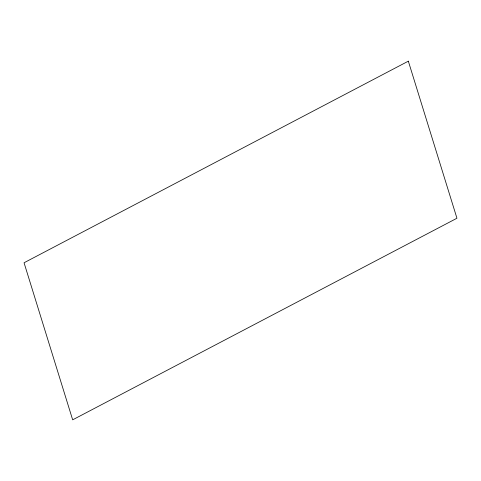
<?xml version="1.0" encoding="UTF-8"?>
<svg xmlns="http://www.w3.org/2000/svg" width="481" height="481" viewBox="0 0 481 481"><rect width="100%" height="100%" fill="white"/><g stroke="black" fill="none" stroke-linecap="round" stroke-linejoin="round"><path stroke-width="0.72" d="M408.333 61.171L24.05 262.764L72.667 419.829L456.95 218.236L408.333 61.171"/></g></svg>
